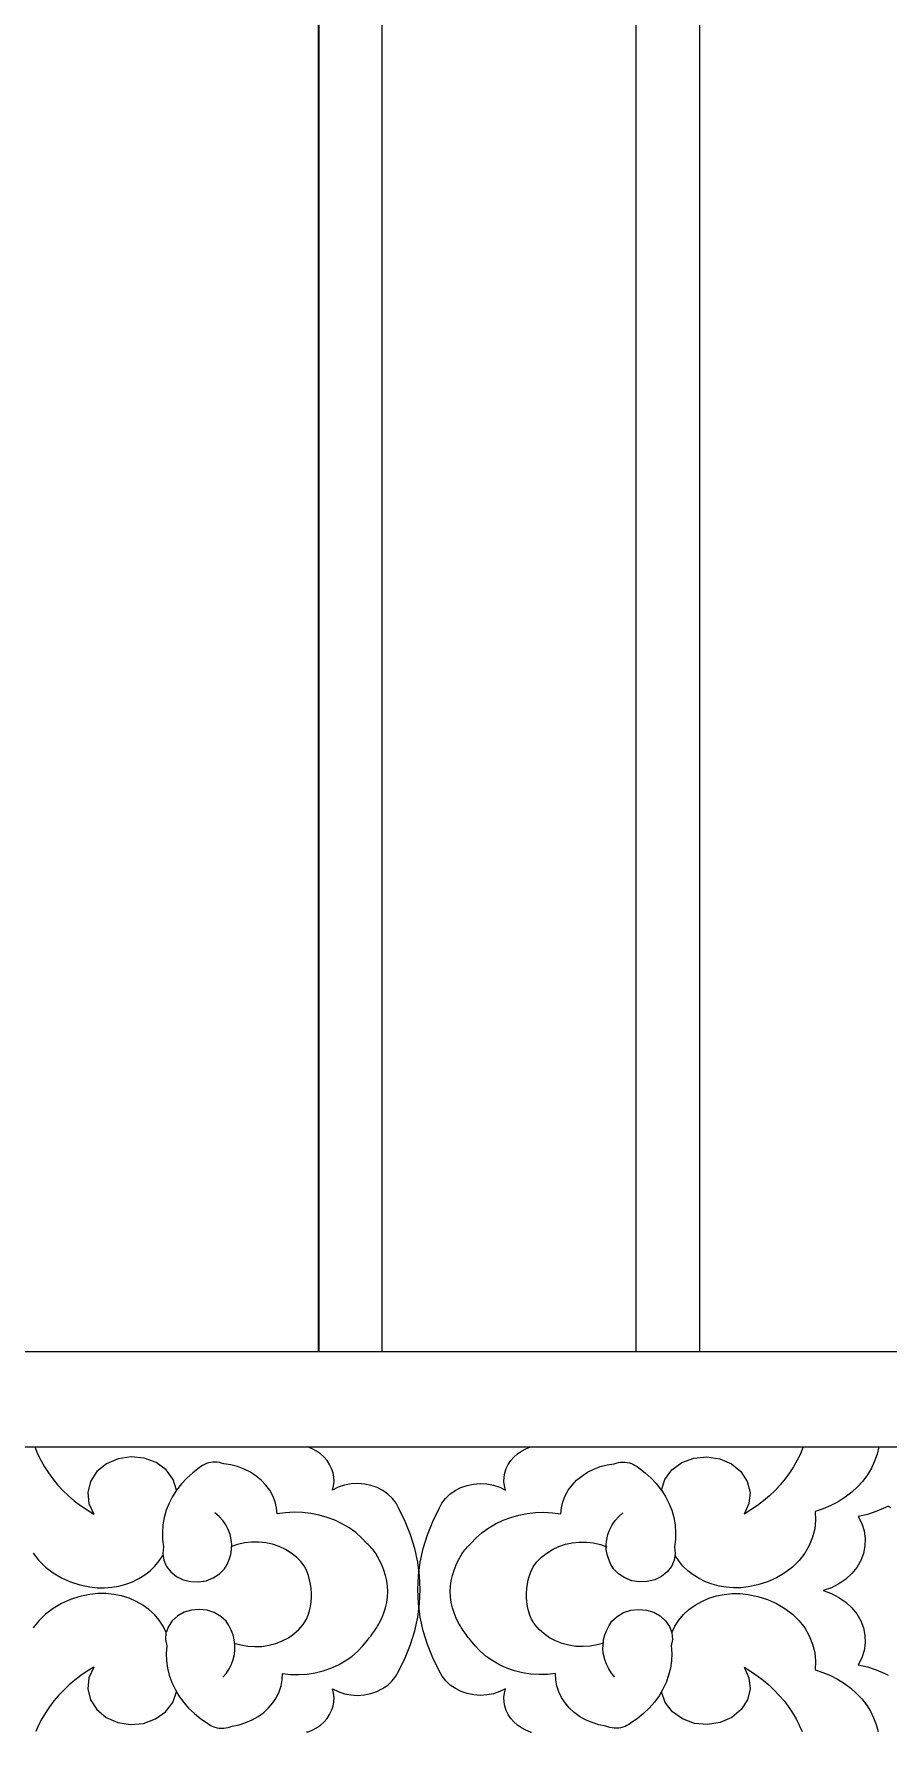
# Model space of a CAD drawing. Extents: x 1188826 to 1909461, y 608442 to 1651179.
# Drawn here: x 1665789 to 1666058, y 1032544 to 1033079 of the extents above; entities that cross this region are included whole.
import ezdxf

# ---------------------------------------------------------------- set-up
doc = ezdxf.new("R2010")
doc.units = 0
doc.header["$LTSCALE"] = 1000
doc.header["$MEASUREMENT"] = 0
doc.layers.add('窗', color=4, linetype='Continuous')
doc.layers.add('立面线', color=40, linetype='Continuous')

# ---------------------------------------------------------------- blocks, each defined once
blk = doc.blocks.new('EHYTERHT5EHTER')
at = {"layer": '窗', "ltscale": 3}
for points in [[(81459.2, -228180.6), (82394.47, -228180.6), (82394.47, -229130.6), (81459.2, -229130.6)], [(82514.47, -228180.6), (83449.73, -228180.6), (83449.73, -229130.6), (82514.47, -229130.6)]]:
    blk.add_lwpolyline(points, close=True, dxfattribs=at)

msp = doc.modelspace()

# ---------------------------------------------------------------- linework, layer by layer
at = {"layer": '立面线'}
for p, q in [((1665878.88, 1032663.42), (1665878.88, 1033613.42)), ((1665898.88, 1032663.42), (1665898.88, 1033613.42)), ((1665978.89, 1032663.42), (1665978.89, 1033613.42)), ((1665998.88, 1032663.42), (1665998.88, 1033613.42)), ((1669039.81, 1032663.42), (1660727.54, 1032663.42)), ((1660758.89, 1032633.42), (1669008.6, 1032633.42)), ((1665789.54, 1032633.42), (1665790.4, 1032631.3)), ((1665876.85, 1032632.83), (1665875.39, 1032633.42)), ((1665878.22, 1032632.09), (1665876.85, 1032632.83)), ((1665942.77, 1032632.09), (1665944.14, 1032632.83)), ((1665944.14, 1032632.83), (1665945.6, 1032633.42)), ((1666031.45, 1032633.42), (1666030.59, 1032631.3)), ((1666055.24, 1032633.42), (1666054.71, 1032631.14)), ((1665790.4, 1032631.3), (1665791.41, 1032629.23)), ((1665791.41, 1032629.23), (1665792.55, 1032627.2)), ((1665812.1, 1032628.12), (1665809.13, 1032625.67)), ((1665815.78, 1032629.73), (1665812.1, 1032628.12)), ((1665819.85, 1032630.35), (1665815.78, 1032629.73)), ((1665823.95, 1032629.93), (1665819.85, 1032630.35)), ((1665827.73, 1032628.5), (1665823.95, 1032629.93)), ((1665830.86, 1032626.19), (1665827.73, 1032628.5)), ((1665842.38, 1032627.62), (1665841.82, 1032627.26)), ((1665842.97, 1032627.93), (1665842.38, 1032627.62)), ((1665843.6, 1032628.19), (1665842.97, 1032627.93)), ((1665844.26, 1032628.39), (1665843.6, 1032628.19)), ((1665844.93, 1032628.54), (1665844.26, 1032628.39)), ((1665845.62, 1032628.62), (1665844.93, 1032628.54)), ((1665846.32, 1032628.64), (1665845.62, 1032628.62)), ((1665847.01, 1032628.61), (1665846.32, 1032628.64)), ((1665847.7, 1032628.51), (1665847.01, 1032628.61)), ((1665848.37, 1032628.36), (1665847.7, 1032628.51)), ((1665849.02, 1032628.14), (1665848.37, 1032628.36)), ((1665851.25, 1032627.79), (1665849.02, 1032628.14)), ((1665853.41, 1032627.22), (1665851.25, 1032627.79)), ((1665879.47, 1032631.22), (1665878.22, 1032632.09)), ((1665880.6, 1032630.22), (1665879.47, 1032631.22)), ((1665881.57, 1032629.11), (1665880.6, 1032630.22)), ((1665882.37, 1032627.91), (1665881.57, 1032629.11)), ((1665883, 1032626.63), (1665882.37, 1032627.91)), ((1665937.99, 1032626.63), (1665938.62, 1032627.91)), ((1665938.62, 1032627.91), (1665939.42, 1032629.11)), ((1665939.42, 1032629.11), (1665940.39, 1032630.22)), ((1665940.39, 1032630.22), (1665941.52, 1032631.22)), ((1665941.52, 1032631.22), (1665942.77, 1032632.09)), ((1665967.58, 1032627.22), (1665969.74, 1032627.79)), ((1665969.74, 1032627.79), (1665971.97, 1032628.14)), ((1665971.97, 1032628.14), (1665972.62, 1032628.36)), ((1665972.62, 1032628.36), (1665973.29, 1032628.51)), ((1665973.29, 1032628.51), (1665973.98, 1032628.61)), ((1665973.98, 1032628.61), (1665974.67, 1032628.64)), ((1665974.67, 1032628.64), (1665975.37, 1032628.62)), ((1665975.37, 1032628.62), (1665976.06, 1032628.54)), ((1665976.06, 1032628.54), (1665976.73, 1032628.39)), ((1665976.73, 1032628.39), (1665977.39, 1032628.19)), ((1665977.39, 1032628.19), (1665978.02, 1032627.93)), ((1665978.02, 1032627.93), (1665978.61, 1032627.62)), ((1665978.61, 1032627.62), (1665979.17, 1032627.26)), ((1665990.13, 1032626.19), (1665993.26, 1032628.5)), ((1665993.26, 1032628.5), (1665997.04, 1032629.93)), ((1665997.04, 1032629.93), (1666001.14, 1032630.35)), ((1666001.14, 1032630.35), (1666005.21, 1032629.73)), ((1666005.21, 1032629.73), (1666008.89, 1032628.12)), ((1666008.89, 1032628.12), (1666011.86, 1032625.67)), ((1666029.58, 1032629.23), (1666028.44, 1032627.2)), ((1666030.59, 1032631.3), (1666029.58, 1032629.23)), ((1666053.93, 1032628.9), (1666052.93, 1032626.74)), ((1666054.71, 1032631.14), (1666053.93, 1032628.9)), ((1665792.55, 1032627.2), (1665793.82, 1032625.24)), ((1665793.82, 1032625.24), (1665795.22, 1032623.34)), ((1665795.22, 1032623.34), (1665796.74, 1032621.51)), ((1665807.12, 1032622.57), (1665806.26, 1032619.11)), ((1665809.13, 1032625.67), (1665807.12, 1032622.57)), ((1665833.06, 1032623.19), (1665830.86, 1032626.19)), ((1665834.15, 1032619.78), (1665833.06, 1032623.19)), ((1665837.4, 1032623.62), (1665835.71, 1032621.8)), ((1665839.28, 1032625.31), (1665837.4, 1032623.62)), ((1665841.32, 1032626.86), (1665839.28, 1032625.31)), ((1665841.82, 1032627.26), (1665841.32, 1032626.86)), ((1665855.48, 1032626.44), (1665853.41, 1032627.22)), ((1665857.43, 1032625.45), (1665855.48, 1032626.44)), ((1665859.23, 1032624.27), (1665857.43, 1032625.45)), ((1665860.86, 1032622.92), (1665859.23, 1032624.27)), ((1665862.29, 1032621.41), (1665860.86, 1032622.92)), ((1665883.45, 1032625.3), (1665883, 1032626.63)), ((1665883.7, 1032623.93), (1665883.45, 1032625.3)), ((1665883.61, 1032621.16), (1665883.75, 1032622.54)), ((1665883.75, 1032622.54), (1665883.7, 1032623.93)), ((1665937.24, 1032622.54), (1665937.29, 1032623.93)), ((1665937.38, 1032621.16), (1665937.24, 1032622.54)), ((1665937.29, 1032623.93), (1665937.54, 1032625.3)), ((1665937.54, 1032625.3), (1665937.99, 1032626.63)), ((1665958.7, 1032621.41), (1665960.13, 1032622.92)), ((1665960.13, 1032622.92), (1665961.76, 1032624.27)), ((1665961.76, 1032624.27), (1665963.56, 1032625.45)), ((1665963.56, 1032625.45), (1665965.51, 1032626.44)), ((1665965.51, 1032626.44), (1665967.58, 1032627.22)), ((1665979.17, 1032627.26), (1665979.67, 1032626.86)), ((1665979.67, 1032626.86), (1665981.71, 1032625.31)), ((1665981.71, 1032625.31), (1665983.59, 1032623.62)), ((1665983.59, 1032623.62), (1665985.28, 1032621.8)), ((1665986.84, 1032619.78), (1665987.93, 1032623.19)), ((1665987.93, 1032623.19), (1665990.13, 1032626.19)), ((1666011.86, 1032625.67), (1666013.87, 1032622.57)), ((1666013.87, 1032622.57), (1666014.73, 1032619.11)), ((1666025.77, 1032623.34), (1666024.25, 1032621.51)), ((1666027.17, 1032625.24), (1666025.77, 1032623.34)), ((1666028.44, 1032627.2), (1666027.17, 1032625.24)), ((1666050.24, 1032622.69), (1666048.58, 1032620.85)), ((1666051.69, 1032624.66), (1666050.24, 1032622.69)), ((1666052.93, 1032626.74), (1666051.69, 1032624.66)), ((1665796.74, 1032621.51), (1665798.38, 1032619.75)), ((1665798.38, 1032619.75), (1665800.13, 1032618.08)), ((1665800.13, 1032618.08), (1665801.99, 1032616.49)), ((1665806.26, 1032619.11), (1665806.61, 1032615.59)), ((1665832.9, 1032617.82), (1665831.81, 1032615.68)), ((1665834.15, 1032619.78), (1665832.9, 1032617.82)), ((1665834.2, 1032619.86), (1665834.15, 1032619.78)), ((1665835.71, 1032621.8), (1665834.2, 1032619.86)), ((1665863.5, 1032619.77), (1665862.29, 1032621.41)), ((1665864.47, 1032618.02), (1665863.5, 1032619.77)), ((1665865.2, 1032616.18), (1665864.47, 1032618.02)), ((1665883.27, 1032619.8), (1665883.61, 1032621.16)), ((1665885.09, 1032620.71), (1665883.27, 1032619.8)), ((1665887.05, 1032621.36), (1665885.09, 1032620.71)), ((1665889.1, 1032621.76), (1665887.05, 1032621.36)), ((1665891.2, 1032621.88), (1665889.1, 1032621.76)), ((1665893.3, 1032621.73), (1665891.2, 1032621.88)), ((1665895.35, 1032621.32), (1665893.3, 1032621.73)), ((1665897.3, 1032620.64), (1665895.35, 1032621.32)), ((1665899.1, 1032619.72), (1665897.3, 1032620.64)), ((1665900.73, 1032618.58), (1665899.1, 1032619.72)), ((1665902.13, 1032617.23), (1665900.73, 1032618.58)), ((1665903.29, 1032615.73), (1665902.13, 1032617.23)), ((1665917.7, 1032615.73), (1665918.86, 1032617.23)), ((1665918.86, 1032617.23), (1665920.26, 1032618.58)), ((1665920.26, 1032618.58), (1665921.89, 1032619.72)), ((1665921.89, 1032619.72), (1665923.69, 1032620.64)), ((1665923.69, 1032620.64), (1665925.64, 1032621.32)), ((1665925.64, 1032621.32), (1665927.69, 1032621.73)), ((1665927.69, 1032621.73), (1665929.79, 1032621.88)), ((1665929.79, 1032621.88), (1665931.89, 1032621.76)), ((1665931.89, 1032621.76), (1665933.94, 1032621.36)), ((1665933.94, 1032621.36), (1665935.9, 1032620.71)), ((1665935.9, 1032620.71), (1665937.72, 1032619.8)), ((1665937.72, 1032619.8), (1665937.38, 1032621.16)), ((1665955.79, 1032616.18), (1665956.52, 1032618.02)), ((1665956.52, 1032618.02), (1665957.49, 1032619.77)), ((1665957.49, 1032619.77), (1665958.7, 1032621.41)), ((1665985.28, 1032621.8), (1665986.79, 1032619.86)), ((1665986.79, 1032619.86), (1665986.84, 1032619.78)), ((1665986.84, 1032619.78), (1665988.09, 1032617.82)), ((1665988.09, 1032617.82), (1665989.18, 1032615.68)), ((1666014.73, 1032619.11), (1666014.38, 1032615.59)), ((1666020.86, 1032618.08), (1666019, 1032616.49)), ((1666022.61, 1032619.75), (1666020.86, 1032618.08)), ((1666024.25, 1032621.51), (1666022.61, 1032619.75)), ((1666044.7, 1032617.58), (1666042.52, 1032616.19)), ((1666046.73, 1032619.14), (1666044.7, 1032617.58)), ((1666048.58, 1032620.85), (1666046.73, 1032619.14)), ((1665801.99, 1032616.49), (1665803.95, 1032615)), ((1665803.95, 1032615), (1665806, 1032613.6)), ((1665806, 1032613.6), (1665808.15, 1032612.3)), ((1665806.61, 1032615.59), (1665808.15, 1032612.3)), ((1665830.94, 1032613.47), (1665830.3, 1032611.21)), ((1665831.81, 1032615.68), (1665830.94, 1032613.47)), ((1665847.57, 1032611.56), (1665846.27, 1032612.72)), ((1665848.71, 1032610.28), (1665847.57, 1032611.56)), ((1665865.67, 1032614.28), (1665865.2, 1032616.18)), ((1665865.87, 1032612.35), (1665865.67, 1032614.28)), ((1665868.5, 1032612.7), (1665865.87, 1032612.35)), ((1665871.16, 1032612.84), (1665868.5, 1032612.7)), ((1665873.82, 1032612.76), (1665871.16, 1032612.84)), ((1665876.46, 1032612.47), (1665873.82, 1032612.76)), ((1665879.06, 1032611.96), (1665876.46, 1032612.47)), ((1665881.59, 1032611.25), (1665879.06, 1032611.96)), ((1665904.16, 1032614.09), (1665903.29, 1032615.73)), ((1665906.17, 1032609.95), (1665904.12, 1032614.09)), ((1665914.82, 1032609.95), (1665916.87, 1032614.09)), ((1665916.83, 1032614.09), (1665917.7, 1032615.73)), ((1665939.4, 1032611.25), (1665941.93, 1032611.96)), ((1665941.93, 1032611.96), (1665944.53, 1032612.47)), ((1665944.53, 1032612.47), (1665947.17, 1032612.76)), ((1665947.17, 1032612.76), (1665949.83, 1032612.84)), ((1665949.83, 1032612.84), (1665952.49, 1032612.7)), ((1665952.49, 1032612.7), (1665955.12, 1032612.35)), ((1665955.12, 1032612.35), (1665955.32, 1032614.28)), ((1665955.32, 1032614.28), (1665955.79, 1032616.18)), ((1665972.28, 1032610.28), (1665973.42, 1032611.56)), ((1665973.42, 1032611.56), (1665974.72, 1032612.72)), ((1665989.18, 1032615.68), (1665990.05, 1032613.47)), ((1665990.05, 1032613.47), (1665990.69, 1032611.21)), ((1666014.38, 1032615.59), (1666012.84, 1032612.3)), ((1666014.99, 1032613.6), (1666012.84, 1032612.3)), ((1666017.04, 1032615), (1666014.99, 1032613.6)), ((1666019, 1032616.49), (1666017.04, 1032615)), ((1666037.76, 1032613.94), (1666035.22, 1032613.11)), ((1666035.22, 1032613.11), (1666035.35, 1032610.38)), ((1666040.2, 1032614.97), (1666037.76, 1032613.94)), ((1666042.52, 1032616.19), (1666040.2, 1032614.97)), ((1666051.74, 1032612.19), (1666048.76, 1032611.49)), ((1666048.76, 1032611.49), (1666049.89, 1032609.31)), ((1666054.61, 1032613.15), (1666051.74, 1032612.19)), ((1666057.36, 1032614.35), (1666054.61, 1032613.15)), ((1666058.16, 1032614.79), (1666057.36, 1032614.35)), ((1666058.16, 1032614.79), (1666058.97, 1032614.35)), ((1665829.89, 1032608.91), (1665829.72, 1032606.58)), ((1665829.72, 1032606.58), (1665829.78, 1032604.25)), ((1665830.3, 1032611.21), (1665829.89, 1032608.91)), ((1665849.68, 1032608.9), (1665848.71, 1032610.28)), ((1665850.45, 1032607.43), (1665849.68, 1032608.9)), ((1665851.03, 1032605.9), (1665850.45, 1032607.43)), ((1665884.02, 1032610.33), (1665881.59, 1032611.25)), ((1665886.35, 1032609.22), (1665884.02, 1032610.33)), ((1665888.54, 1032607.92), (1665886.35, 1032609.22)), ((1665890.58, 1032606.46), (1665888.54, 1032607.92)), ((1665892.44, 1032604.83), (1665890.58, 1032606.46)), ((1665907.85, 1032605.75), (1665906.17, 1032609.95)), ((1665913.14, 1032605.75), (1665914.82, 1032609.95)), ((1665928.55, 1032604.83), (1665930.41, 1032606.46)), ((1665930.41, 1032606.46), (1665932.45, 1032607.92)), ((1665932.45, 1032607.92), (1665934.64, 1032609.22)), ((1665934.64, 1032609.22), (1665936.97, 1032610.33)), ((1665936.97, 1032610.33), (1665939.4, 1032611.25)), ((1665969.96, 1032605.9), (1665970.54, 1032607.43)), ((1665970.54, 1032607.43), (1665971.31, 1032608.9)), ((1665971.31, 1032608.9), (1665972.28, 1032610.28)), ((1665990.69, 1032611.21), (1665991.1, 1032608.91)), ((1665991.1, 1032608.91), (1665991.27, 1032606.58)), ((1665991.27, 1032606.58), (1665991.21, 1032604.25)), ((1666035.09, 1032607.64), (1666034.42, 1032604.96)), ((1666035.35, 1032610.38), (1666035.09, 1032607.64)), ((1666049.89, 1032609.31), (1666050.63, 1032607.01)), ((1666050.63, 1032607.01), (1666050.97, 1032604.64)), ((1665829.78, 1032604.25), (1665830.07, 1032601.94)), ((1665830.07, 1032601.94), (1665829.81, 1032599.85)), ((1665851.4, 1032604.32), (1665851.03, 1032605.9)), ((1665851.25, 1032599.51), (1665851.51, 1032601.11)), ((1665853.38, 1032602.72), (1665851.3, 1032602.01)), ((1665851.56, 1032602.72), (1665851.4, 1032604.32)), ((1665851.51, 1032601.11), (1665851.56, 1032602.72)), ((1665855.55, 1032603.21), (1665853.38, 1032602.72)), ((1665857.77, 1032603.46), (1665855.55, 1032603.21)), ((1665860.01, 1032603.46), (1665857.77, 1032603.46)), ((1665862.24, 1032603.23), (1665860.01, 1032603.46)), ((1665864.42, 1032602.76), (1665862.24, 1032603.23)), ((1665866.5, 1032602.06), (1665864.42, 1032602.76)), ((1665868.47, 1032601.14), (1665866.5, 1032602.06)), ((1665870.29, 1032600.02), (1665868.47, 1032601.14)), ((1665894.12, 1032603.06), (1665892.44, 1032604.83)), ((1665894.53, 1032602.68), (1665894.12, 1032603.06)), ((1665894.93, 1032602.28), (1665894.53, 1032602.68)), ((1665895.31, 1032601.88), (1665894.93, 1032602.28)), ((1665895.68, 1032601.46), (1665895.31, 1032601.88)), ((1665896.03, 1032601.04), (1665895.68, 1032601.46)), ((1665896.37, 1032600.6), (1665896.03, 1032601.04)), ((1665896.68, 1032600.16), (1665896.37, 1032600.6)), ((1665909.17, 1032601.48), (1665907.85, 1032605.75)), ((1665910.12, 1032597.17), (1665909.17, 1032601.48)), ((1665910.87, 1032597.17), (1665911.82, 1032601.48)), ((1665911.82, 1032601.48), (1665913.14, 1032605.75)), ((1665924.31, 1032600.16), (1665924.62, 1032600.6)), ((1665924.62, 1032600.6), (1665924.96, 1032601.04)), ((1665924.96, 1032601.04), (1665925.31, 1032601.46)), ((1665925.31, 1032601.46), (1665925.68, 1032601.88)), ((1665925.68, 1032601.88), (1665926.06, 1032602.28)), ((1665926.06, 1032602.28), (1665926.46, 1032602.68)), ((1665926.46, 1032602.68), (1665926.87, 1032603.06)), ((1665926.87, 1032603.06), (1665928.55, 1032604.83)), ((1665950.7, 1032600.02), (1665952.52, 1032601.14)), ((1665952.52, 1032601.14), (1665954.49, 1032602.06)), ((1665954.49, 1032602.06), (1665956.58, 1032602.76)), ((1665956.58, 1032602.76), (1665958.75, 1032603.23)), ((1665958.75, 1032603.23), (1665960.98, 1032603.46)), ((1665960.98, 1032603.46), (1665963.22, 1032603.46)), ((1665963.22, 1032603.46), (1665965.44, 1032603.21)), ((1665965.44, 1032603.21), (1665967.61, 1032602.72)), ((1665967.61, 1032602.72), (1665969.69, 1032602.01)), ((1665969.43, 1032602.72), (1665969.59, 1032604.32)), ((1665969.48, 1032601.11), (1665969.43, 1032602.72)), ((1665969.74, 1032599.51), (1665969.48, 1032601.11)), ((1665969.59, 1032604.32), (1665969.96, 1032605.9)), ((1665991.21, 1032604.25), (1665990.92, 1032601.94)), ((1665990.92, 1032601.94), (1665991.18, 1032599.85)), ((1666033.37, 1032602.37), (1666031.95, 1032599.92)), ((1666034.42, 1032604.96), (1666033.37, 1032602.37)), ((1666050.91, 1032602.25), (1666050.45, 1032599.9)), ((1666050.97, 1032604.64), (1666050.91, 1032602.25)), ((1665789.04, 1032599.92), (1665790.82, 1032597.64)), ((1665790.82, 1032597.64), (1665792.91, 1032595.57)), ((1665792.91, 1032595.57), (1665795.29, 1032593.74)), ((1665825.86, 1032594.44), (1665827.38, 1032595.91)), ((1665827.38, 1032595.91), (1665828.72, 1032597.51)), ((1665828.72, 1032597.51), (1665829.84, 1032599.22)), ((1665829.81, 1032599.85), (1665830.12, 1032597.77)), ((1665830.12, 1032597.77), (1665830.98, 1032595.81)), ((1665830.98, 1032595.81), (1665832.34, 1032594.07)), ((1665849.22, 1032595.03), (1665850.09, 1032596.45)), ((1665850.09, 1032596.45), (1665850.77, 1032597.96)), ((1665850.77, 1032597.96), (1665851.25, 1032599.51)), ((1665871.94, 1032598.72), (1665870.29, 1032600.02)), ((1665873.37, 1032597.24), (1665871.94, 1032598.72)), ((1665874.59, 1032595.63), (1665873.37, 1032597.24)), ((1665875.18, 1032594.31), (1665874.59, 1032595.63)), ((1665896.98, 1032599.71), (1665896.68, 1032600.16)), ((1665897.26, 1032599.25), (1665896.98, 1032599.71)), ((1665897.53, 1032598.78), (1665897.26, 1032599.25)), ((1665897.77, 1032598.3), (1665897.53, 1032598.78)), ((1665898, 1032597.82), (1665897.77, 1032598.3)), ((1665898.8, 1032596.25), (1665898, 1032597.82)), ((1665899.46, 1032594.63), (1665898.8, 1032596.25)), ((1665910.68, 1032592.83), (1665910.12, 1032597.17)), ((1665910.31, 1032592.83), (1665910.87, 1032597.17)), ((1665921.53, 1032594.63), (1665922.19, 1032596.25)), ((1665922.19, 1032596.25), (1665922.99, 1032597.82)), ((1665922.99, 1032597.82), (1665923.22, 1032598.3)), ((1665923.22, 1032598.3), (1665923.46, 1032598.78)), ((1665923.46, 1032598.78), (1665923.73, 1032599.25)), ((1665923.73, 1032599.25), (1665924.01, 1032599.71)), ((1665924.01, 1032599.71), (1665924.31, 1032600.16)), ((1665945.81, 1032594.31), (1665946.4, 1032595.63)), ((1665946.4, 1032595.63), (1665947.62, 1032597.24)), ((1665947.62, 1032597.24), (1665949.05, 1032598.72)), ((1665949.05, 1032598.72), (1665950.7, 1032600.02)), ((1665970.22, 1032597.96), (1665969.74, 1032599.51)), ((1665970.9, 1032596.45), (1665970.22, 1032597.96)), ((1665971.77, 1032595.03), (1665970.9, 1032596.45)), ((1665990.01, 1032595.81), (1665988.65, 1032594.07)), ((1665990.87, 1032597.77), (1665990.01, 1032595.81)), ((1665991.18, 1032599.85), (1665990.87, 1032597.77)), ((1665992.27, 1032597.51), (1665991.15, 1032599.22)), ((1665993.61, 1032595.91), (1665992.27, 1032597.51)), ((1665995.13, 1032594.44), (1665993.61, 1032595.91)), ((1666028.08, 1032595.57), (1666025.7, 1032593.74)), ((1666030.17, 1032597.64), (1666028.08, 1032595.57)), ((1666031.95, 1032599.92), (1666030.17, 1032597.64)), ((1666048.36, 1032595.49), (1666046.79, 1032593.52)), ((1666049.6, 1032597.63), (1666048.36, 1032595.49)), ((1666050.45, 1032599.9), (1666049.6, 1032597.63)), ((1665795.29, 1032593.74), (1665797.92, 1032592.18)), ((1665797.92, 1032592.18), (1665800.76, 1032590.91)), ((1665800.76, 1032590.91), (1665803.77, 1032589.96)), ((1665803.77, 1032589.96), (1665806.89, 1032589.35)), ((1665816, 1032589.61), (1665818.19, 1032590.2)), ((1665818.19, 1032590.2), (1665820.3, 1032590.99)), ((1665820.3, 1032590.99), (1665822.29, 1032591.97)), ((1665822.29, 1032591.97), (1665824.15, 1032593.12)), ((1665824.15, 1032593.12), (1665825.86, 1032594.44)), ((1665832.34, 1032594.07), (1665834.14, 1032592.64)), ((1665834.14, 1032592.64), (1665836.27, 1032591.61)), ((1665836.27, 1032591.61), (1665838.62, 1032591.02)), ((1665838.62, 1032591.02), (1665841.06, 1032590.92)), ((1665841.06, 1032590.92), (1665843.47, 1032591.3)), ((1665843.47, 1032591.3), (1665845.71, 1032592.15)), ((1665845.71, 1032592.15), (1665847.66, 1032593.41)), ((1665847.66, 1032593.41), (1665849.22, 1032595.03)), ((1665875.67, 1032592.97), (1665875.18, 1032594.31)), ((1665876.07, 1032591.61), (1665875.67, 1032592.97)), ((1665876.36, 1032590.22), (1665876.07, 1032591.61)), ((1665876.56, 1032588.83), (1665876.36, 1032590.22)), ((1665899.98, 1032592.98), (1665899.46, 1032594.63)), ((1665900.35, 1032591.3), (1665899.98, 1032592.98)), ((1665900.58, 1032589.6), (1665900.35, 1032591.3)), ((1665910.12, 1032588.48), (1665910.31, 1032592.83)), ((1665910.87, 1032588.48), (1665910.68, 1032592.83)), ((1665920.41, 1032589.6), (1665920.64, 1032591.3)), ((1665920.64, 1032591.3), (1665921.01, 1032592.98)), ((1665921.01, 1032592.98), (1665921.53, 1032594.63)), ((1665944.43, 1032588.83), (1665944.63, 1032590.22)), ((1665944.63, 1032590.22), (1665944.92, 1032591.61)), ((1665944.92, 1032591.61), (1665945.32, 1032592.97)), ((1665945.32, 1032592.97), (1665945.81, 1032594.31)), ((1665973.33, 1032593.41), (1665971.77, 1032595.03)), ((1665975.28, 1032592.15), (1665973.33, 1032593.41)), ((1665977.52, 1032591.3), (1665975.28, 1032592.15)), ((1665979.93, 1032590.92), (1665977.52, 1032591.3)), ((1665982.37, 1032591.02), (1665979.93, 1032590.92)), ((1665984.72, 1032591.61), (1665982.37, 1032591.02)), ((1665986.85, 1032592.64), (1665984.72, 1032591.61)), ((1665988.65, 1032594.07), (1665986.85, 1032592.64)), ((1665996.84, 1032593.12), (1665995.13, 1032594.44)), ((1665998.7, 1032591.97), (1665996.84, 1032593.12)), ((1666000.69, 1032590.99), (1665998.7, 1032591.97)), ((1666002.8, 1032590.2), (1666000.69, 1032590.99)), ((1666004.99, 1032589.61), (1666002.8, 1032590.2)), ((1666017.22, 1032589.96), (1666014.1, 1032589.35)), ((1666020.23, 1032590.91), (1666017.22, 1032589.96)), ((1666023.07, 1032592.18), (1666020.23, 1032590.91)), ((1666025.7, 1032593.74), (1666023.07, 1032592.18)), ((1666042.72, 1032590.27), (1666040.32, 1032589.06)), ((1666044.89, 1032591.77), (1666042.72, 1032590.27)), ((1666046.79, 1032593.52), (1666044.89, 1032591.77)), ((1665800.76, 1032585.4), (1665797.92, 1032584.14)), ((1665803.77, 1032586.35), (1665800.76, 1032585.4)), ((1665806.89, 1032586.97), (1665803.77, 1032586.35)), ((1665806.89, 1032589.35), (1665809.16, 1032589.1)), ((1665809.39, 1032587.23), (1665806.89, 1032586.97)), ((1665809.16, 1032589.1), (1665811.46, 1032589.06)), ((1665811.91, 1032587.24), (1665809.39, 1032587.23)), ((1665811.46, 1032589.06), (1665813.75, 1032589.23)), ((1665814.41, 1032587), (1665811.91, 1032587.24)), ((1665813.75, 1032589.23), (1665816, 1032589.61)), ((1665816.86, 1032586.5), (1665814.41, 1032587)), ((1665819.23, 1032585.76), (1665816.86, 1032586.5)), ((1665821.47, 1032584.78), (1665819.23, 1032585.76)), ((1665823.57, 1032583.58), (1665821.47, 1032584.78)), ((1665876.34, 1032583.22), (1665876.54, 1032584.61)), ((1665876.54, 1032584.61), (1665876.65, 1032586.02)), ((1665876.66, 1032587.42), (1665876.56, 1032588.83)), ((1665876.65, 1032586.02), (1665876.66, 1032587.42)), ((1665900.35, 1032584.48), (1665900.58, 1032586.18)), ((1665900.65, 1032587.89), (1665900.58, 1032589.6)), ((1665900.58, 1032586.18), (1665900.65, 1032587.89)), ((1665910.31, 1032584.12), (1665910.12, 1032588.48)), ((1665910.68, 1032584.12), (1665910.87, 1032588.48)), ((1665920.34, 1032587.89), (1665920.41, 1032589.6)), ((1665920.41, 1032586.18), (1665920.34, 1032587.89)), ((1665920.64, 1032584.48), (1665920.41, 1032586.18)), ((1665944.33, 1032587.42), (1665944.43, 1032588.83)), ((1665944.34, 1032586.02), (1665944.33, 1032587.42)), ((1665944.45, 1032584.61), (1665944.34, 1032586.02)), ((1665944.65, 1032583.22), (1665944.45, 1032584.61)), ((1665997.42, 1032583.58), (1665999.52, 1032584.78)), ((1665999.52, 1032584.78), (1666001.76, 1032585.76)), ((1666001.76, 1032585.76), (1666004.13, 1032586.5)), ((1666004.13, 1032586.5), (1666006.58, 1032587)), ((1666007.24, 1032589.23), (1666004.99, 1032589.61)), ((1666006.58, 1032587), (1666009.08, 1032587.24)), ((1666009.53, 1032589.06), (1666007.24, 1032589.23)), ((1666009.08, 1032587.24), (1666011.6, 1032587.23)), ((1666011.83, 1032589.1), (1666009.53, 1032589.06)), ((1666011.6, 1032587.23), (1666014.1, 1032586.97)), ((1666014.1, 1032589.35), (1666011.83, 1032589.1)), ((1666014.1, 1032586.97), (1666017.22, 1032586.35)), ((1666017.22, 1032586.35), (1666020.23, 1032585.4)), ((1666020.23, 1032585.4), (1666023.07, 1032584.14)), ((1666040.32, 1032589.06), (1666037.74, 1032588.16)), ((1666037.74, 1032588.16), (1666040.32, 1032587.26)), ((1666040.32, 1032587.26), (1666042.72, 1032586.04)), ((1666042.72, 1032586.04), (1666044.89, 1032584.55)), ((1666044.89, 1032584.55), (1666046.79, 1032582.8)), ((1665792.91, 1032580.75), (1665790.82, 1032578.68)), ((1665795.29, 1032582.58), (1665792.91, 1032580.75)), ((1665797.92, 1032584.14), (1665795.29, 1032582.58)), ((1665825.49, 1032582.18), (1665823.57, 1032583.58)), ((1665827.2, 1032580.6), (1665825.49, 1032582.18)), ((1665828.68, 1032578.86), (1665827.2, 1032580.6)), ((1665834.54, 1032580.21), (1665832.83, 1032578.7)), ((1665836.6, 1032581.34), (1665834.54, 1032580.21)), ((1665838.91, 1032582.03), (1665836.6, 1032581.34)), ((1665841.34, 1032582.25), (1665838.91, 1032582.03)), ((1665843.77, 1032581.98), (1665841.34, 1032582.25)), ((1665846.06, 1032581.25), (1665843.77, 1032581.98)), ((1665848.09, 1032580.07), (1665846.06, 1032581.25)), ((1665849.75, 1032578.53), (1665848.09, 1032580.07)), ((1665875.12, 1032579.13), (1665875.62, 1032580.47)), ((1665875.62, 1032580.47), (1665876.03, 1032581.83)), ((1665876.03, 1032581.83), (1665876.34, 1032583.22)), ((1665898, 1032577.96), (1665898.8, 1032579.53)), ((1665898.8, 1032579.53), (1665899.46, 1032581.14)), ((1665899.46, 1032581.14), (1665899.98, 1032582.8)), ((1665899.98, 1032582.8), (1665900.35, 1032584.48)), ((1665909.17, 1032575.48), (1665910.12, 1032579.78)), ((1665910.12, 1032579.78), (1665910.68, 1032584.12)), ((1665910.87, 1032579.78), (1665910.31, 1032584.12)), ((1665911.82, 1032575.48), (1665910.87, 1032579.78)), ((1665921.01, 1032582.8), (1665920.64, 1032584.48)), ((1665921.53, 1032581.14), (1665921.01, 1032582.8)), ((1665922.19, 1032579.53), (1665921.53, 1032581.14)), ((1665922.99, 1032577.96), (1665922.19, 1032579.53)), ((1665944.96, 1032581.83), (1665944.65, 1032583.22)), ((1665945.37, 1032580.47), (1665944.96, 1032581.83)), ((1665945.87, 1032579.13), (1665945.37, 1032580.47)), ((1665971.24, 1032578.53), (1665972.9, 1032580.07)), ((1665972.9, 1032580.07), (1665974.93, 1032581.25)), ((1665974.93, 1032581.25), (1665977.22, 1032581.98)), ((1665977.22, 1032581.98), (1665979.65, 1032582.25)), ((1665979.65, 1032582.25), (1665982.08, 1032582.03)), ((1665982.08, 1032582.03), (1665984.39, 1032581.34)), ((1665984.39, 1032581.34), (1665986.45, 1032580.21)), ((1665986.45, 1032580.21), (1665988.16, 1032578.7)), ((1665992.31, 1032578.86), (1665993.79, 1032580.6)), ((1665993.79, 1032580.6), (1665995.5, 1032582.18)), ((1665995.5, 1032582.18), (1665997.42, 1032583.58)), ((1666023.07, 1032584.14), (1666025.7, 1032582.58)), ((1666025.7, 1032582.58), (1666028.08, 1032580.75)), ((1666028.08, 1032580.75), (1666030.17, 1032578.68)), ((1666046.79, 1032582.8), (1666048.36, 1032580.83)), ((1666048.36, 1032580.83), (1666049.6, 1032578.69)), ((1665790.82, 1032578.68), (1665789.04, 1032576.4)), ((1665829.91, 1032576.97), (1665828.68, 1032578.86)), ((1665830.87, 1032574.98), (1665829.91, 1032576.97)), ((1665830.85, 1032574.89), (1665830.68, 1032572.8)), ((1665830.87, 1032574.98), (1665830.85, 1032574.89)), ((1665831.59, 1032576.89), (1665830.87, 1032574.98)), ((1665832.83, 1032578.7), (1665831.59, 1032576.89)), ((1665850.66, 1032577.17), (1665849.75, 1032578.53)), ((1665851.4, 1032575.74), (1665850.66, 1032577.17)), ((1665851.97, 1032574.25), (1665851.4, 1032575.74)), ((1665852.35, 1032572.72), (1665851.97, 1032574.25)), ((1665869.37, 1032573.33), (1665871.11, 1032574.54)), ((1665871.11, 1032574.54), (1665872.67, 1032575.92)), ((1665872.67, 1032575.92), (1665874.01, 1032577.46)), ((1665874.01, 1032577.46), (1665875.12, 1032579.13)), ((1665894.97, 1032573.44), (1665895.31, 1032573.87)), ((1665895.31, 1032573.87), (1665895.64, 1032574.31)), ((1665895.64, 1032574.31), (1665895.97, 1032574.75)), ((1665895.97, 1032574.75), (1665896.29, 1032575.2)), ((1665896.29, 1032575.2), (1665896.59, 1032575.65)), ((1665896.59, 1032575.65), (1665896.89, 1032576.1)), ((1665896.89, 1032576.1), (1665897.18, 1032576.56)), ((1665897.18, 1032576.56), (1665897.46, 1032577.02)), ((1665897.46, 1032577.02), (1665897.74, 1032577.49)), ((1665897.74, 1032577.49), (1665898, 1032577.96)), ((1665907.85, 1032571.21), (1665909.17, 1032575.48)), ((1665913.14, 1032571.21), (1665911.82, 1032575.48)), ((1665923.25, 1032577.49), (1665922.99, 1032577.96)), ((1665923.53, 1032577.02), (1665923.25, 1032577.49)), ((1665923.81, 1032576.56), (1665923.53, 1032577.02)), ((1665924.1, 1032576.1), (1665923.81, 1032576.56)), ((1665924.4, 1032575.65), (1665924.1, 1032576.1)), ((1665924.7, 1032575.2), (1665924.4, 1032575.65)), ((1665925.02, 1032574.75), (1665924.7, 1032575.2)), ((1665925.35, 1032574.31), (1665925.02, 1032574.75)), ((1665925.68, 1032573.87), (1665925.35, 1032574.31)), ((1665926.02, 1032573.44), (1665925.68, 1032573.87)), ((1665946.98, 1032577.46), (1665945.87, 1032579.13)), ((1665948.32, 1032575.92), (1665946.98, 1032577.46)), ((1665949.88, 1032574.54), (1665948.32, 1032575.92)), ((1665951.62, 1032573.33), (1665949.88, 1032574.54)), ((1665968.64, 1032572.72), (1665969.02, 1032574.25)), ((1665969.02, 1032574.25), (1665969.59, 1032575.74)), ((1665969.59, 1032575.74), (1665970.33, 1032577.17)), ((1665970.33, 1032577.17), (1665971.24, 1032578.53)), ((1665988.16, 1032578.7), (1665989.4, 1032576.89)), ((1665989.4, 1032576.89), (1665990.12, 1032574.98)), ((1665990.12, 1032574.98), (1665991.08, 1032576.97)), ((1665990.12, 1032574.98), (1665990.14, 1032574.89)), ((1665990.14, 1032574.89), (1665990.31, 1032572.8)), ((1665991.08, 1032576.97), (1665992.31, 1032578.86)), ((1666030.17, 1032578.68), (1666031.95, 1032576.4)), ((1666031.95, 1032576.4), (1666033.37, 1032573.94)), ((1666033.37, 1032573.94), (1666034.42, 1032571.35)), ((1666049.6, 1032578.69), (1666050.45, 1032576.42)), ((1666050.45, 1032576.42), (1666050.91, 1032574.06)), ((1666050.91, 1032574.06), (1666050.97, 1032571.68)), ((1665830.68, 1032572.8), (1665831.08, 1032570.73)), ((1665831.08, 1032570.73), (1665830.93, 1032568.41)), ((1665852.27, 1032571.66), (1665854.4, 1032571.05)), ((1665852.55, 1032571.16), (1665852.35, 1032572.72)), ((1665852.38, 1032568.04), (1665852.56, 1032569.6)), ((1665852.56, 1032569.6), (1665852.55, 1032571.16)), ((1665854.4, 1032571.05), (1665856.6, 1032570.67)), ((1665856.6, 1032570.67), (1665858.83, 1032570.52)), ((1665858.83, 1032570.52), (1665861.07, 1032570.62)), ((1665861.07, 1032570.62), (1665863.28, 1032570.96)), ((1665863.28, 1032570.96), (1665865.42, 1032571.53)), ((1665865.42, 1032571.53), (1665867.46, 1032572.33)), ((1665867.46, 1032572.33), (1665869.37, 1032573.33)), ((1665889.31, 1032567.42), (1665891.16, 1032569)), ((1665891.16, 1032569), (1665892.81, 1032570.73)), ((1665892.81, 1032570.73), (1665894.26, 1032572.59)), ((1665894.26, 1032572.59), (1665894.62, 1032573.01)), ((1665894.62, 1032573.01), (1665894.97, 1032573.44)), ((1665906.17, 1032567), (1665907.85, 1032571.21)), ((1665914.82, 1032567), (1665913.14, 1032571.21)), ((1665926.37, 1032573.01), (1665926.02, 1032573.44)), ((1665926.73, 1032572.59), (1665926.37, 1032573.01)), ((1665928.18, 1032570.73), (1665926.73, 1032572.59)), ((1665929.83, 1032569), (1665928.18, 1032570.73)), ((1665931.68, 1032567.42), (1665929.83, 1032569)), ((1665953.53, 1032572.33), (1665951.62, 1032573.33)), ((1665955.57, 1032571.53), (1665953.53, 1032572.33)), ((1665957.71, 1032570.96), (1665955.57, 1032571.53)), ((1665959.92, 1032570.62), (1665957.71, 1032570.96)), ((1665962.16, 1032570.52), (1665959.92, 1032570.62)), ((1665964.39, 1032570.67), (1665962.16, 1032570.52)), ((1665966.59, 1032571.05), (1665964.39, 1032570.67)), ((1665968.72, 1032571.66), (1665966.59, 1032571.05)), ((1665968.43, 1032569.6), (1665968.44, 1032571.16)), ((1665968.61, 1032568.04), (1665968.43, 1032569.6)), ((1665968.44, 1032571.16), (1665968.64, 1032572.72)), ((1665990.31, 1032572.8), (1665989.91, 1032570.73)), ((1665989.91, 1032570.73), (1665990.06, 1032568.41)), ((1666034.42, 1032571.35), (1666035.09, 1032568.67)), ((1666035.09, 1032568.67), (1666035.35, 1032565.94)), ((1666050.63, 1032569.31), (1666049.89, 1032567.01)), ((1666050.97, 1032571.68), (1666050.63, 1032569.31)), ((1665808.15, 1032564.01), (1665806.07, 1032562.76)), ((1665808.15, 1032564.01), (1665806.61, 1032560.75)), ((1665830.93, 1032568.41), (1665831.02, 1032566.08)), ((1665831.02, 1032566.08), (1665831.34, 1032563.77)), ((1665831.34, 1032563.77), (1665831.9, 1032561.49)), ((1665849.85, 1032562.2), (1665850.74, 1032563.57)), ((1665850.74, 1032563.57), (1665851.47, 1032565.01)), ((1665851.47, 1032565.01), (1665852.01, 1032566.5)), ((1665852.01, 1032566.5), (1665852.38, 1032568.04)), ((1665880.37, 1032562.91), (1665882.79, 1032563.75)), ((1665882.79, 1032563.75), (1665885.11, 1032564.78)), ((1665885.11, 1032564.78), (1665887.28, 1032566.01)), ((1665887.28, 1032566.01), (1665889.31, 1032567.42)), ((1665904.12, 1032562.87), (1665906.17, 1032567)), ((1665916.87, 1032562.87), (1665914.82, 1032567)), ((1665933.71, 1032566.01), (1665931.68, 1032567.42)), ((1665935.88, 1032564.78), (1665933.71, 1032566.01)), ((1665938.2, 1032563.75), (1665935.88, 1032564.78)), ((1665940.62, 1032562.91), (1665938.2, 1032563.75)), ((1665968.98, 1032566.5), (1665968.61, 1032568.04)), ((1665969.52, 1032565.01), (1665968.98, 1032566.5)), ((1665970.25, 1032563.57), (1665969.52, 1032565.01)), ((1665971.14, 1032562.2), (1665970.25, 1032563.57)), ((1665989.65, 1032563.77), (1665989.09, 1032561.49)), ((1665989.97, 1032566.08), (1665989.65, 1032563.77)), ((1665990.06, 1032568.41), (1665989.97, 1032566.08)), ((1666012.84, 1032564.01), (1666014.38, 1032560.75)), ((1666012.84, 1032564.01), (1666014.92, 1032562.76)), ((1666035.35, 1032565.94), (1666035.22, 1032563.2)), ((1666035.22, 1032563.2), (1666037.68, 1032562.4)), ((1666049.89, 1032567.01), (1666048.76, 1032564.82)), ((1666048.76, 1032564.82), (1666051.66, 1032564.15)), ((1666051.66, 1032564.15), (1666054.46, 1032563.23)), ((1666054.46, 1032563.23), (1666057.13, 1032562.08)), ((1665800.38, 1032558.46), (1665798.67, 1032556.85)), ((1665802.18, 1032559.98), (1665800.38, 1032558.46)), ((1665804.08, 1032561.42), (1665802.18, 1032559.98)), ((1665806.07, 1032562.76), (1665804.08, 1032561.42)), ((1665806.61, 1032560.75), (1665806.25, 1032557.24)), ((1665831.9, 1032561.49), (1665832.69, 1032559.26)), ((1665832.69, 1032559.26), (1665833.7, 1032557.09)), ((1665848.79, 1032560.92), (1665849.85, 1032562.2)), ((1665866.46, 1032556.3), (1665867.07, 1032558.17)), ((1665867.07, 1032558.17), (1665867.41, 1032560.09)), ((1665867.41, 1032560.09), (1665867.49, 1032562.02)), ((1665867.49, 1032562.02), (1665870.08, 1032561.76)), ((1665870.08, 1032561.76), (1665872.69, 1032561.71)), ((1665872.69, 1032561.71), (1665875.3, 1032561.89)), ((1665875.3, 1032561.89), (1665877.86, 1032562.29)), ((1665877.86, 1032562.29), (1665880.37, 1032562.91)), ((1665899.04, 1032557.29), (1665900.66, 1032558.42)), ((1665900.66, 1032558.42), (1665902.07, 1032559.75)), ((1665902.07, 1032559.75), (1665903.23, 1032561.24)), ((1665903.23, 1032561.24), (1665904.12, 1032562.87)), ((1665917.76, 1032561.24), (1665916.87, 1032562.87)), ((1665918.92, 1032559.75), (1665917.76, 1032561.24)), ((1665920.33, 1032558.42), (1665918.92, 1032559.75)), ((1665921.95, 1032557.29), (1665920.33, 1032558.42)), ((1665943.13, 1032562.29), (1665940.62, 1032562.91)), ((1665945.69, 1032561.89), (1665943.13, 1032562.29)), ((1665948.3, 1032561.71), (1665945.69, 1032561.89)), ((1665950.91, 1032561.76), (1665948.3, 1032561.71)), ((1665953.5, 1032562.02), (1665950.91, 1032561.76)), ((1665953.58, 1032560.09), (1665953.5, 1032562.02)), ((1665953.92, 1032558.17), (1665953.58, 1032560.09)), ((1665954.53, 1032556.3), (1665953.92, 1032558.17)), ((1665972.2, 1032560.92), (1665971.14, 1032562.2)), ((1665988.3, 1032559.26), (1665987.29, 1032557.09)), ((1665989.09, 1032561.49), (1665988.3, 1032559.26)), ((1666014.38, 1032560.75), (1666014.74, 1032557.24)), ((1666014.92, 1032562.76), (1666016.91, 1032561.42)), ((1666016.91, 1032561.42), (1666018.81, 1032559.98)), ((1666018.81, 1032559.98), (1666020.61, 1032558.46)), ((1666020.61, 1032558.46), (1666022.32, 1032556.85)), ((1666037.68, 1032562.4), (1666040.05, 1032561.41)), ((1666040.05, 1032561.41), (1666042.31, 1032560.25)), ((1666042.31, 1032560.25), (1666044.44, 1032558.92)), ((1666044.44, 1032558.92), (1666046.42, 1032557.44)), ((1666057.13, 1032562.08), (1666058.16, 1032561.52)), ((1665795.57, 1032553.42), (1665794.19, 1032551.6)), ((1665797.06, 1032555.17), (1665795.57, 1032553.42)), ((1665798.67, 1032556.85), (1665797.06, 1032555.17)), ((1665806.25, 1032557.24), (1665807.1, 1032553.79)), ((1665807.1, 1032553.79), (1665809.08, 1032550.71)), ((1665830.72, 1032550), (1665832.97, 1032552.95)), ((1665832.97, 1032552.95), (1665834.12, 1032556.33)), ((1665833.7, 1032557.09), (1665834.92, 1032555.01)), ((1665834.92, 1032555.01), (1665836.36, 1032553.03)), ((1665836.36, 1032553.03), (1665837.98, 1032551.16)), ((1665863.17, 1032551.24), (1665864.49, 1032552.81)), ((1665864.49, 1032552.81), (1665865.6, 1032554.5)), ((1665865.6, 1032554.5), (1665866.46, 1032556.3)), ((1665883.61, 1032555.89), (1665883.27, 1032557.25)), ((1665883.27, 1032557.25), (1665885.08, 1032556.35)), ((1665883.45, 1032551.75), (1665883.7, 1032553.12)), ((1665883.75, 1032554.51), (1665883.61, 1032555.89)), ((1665883.7, 1032553.12), (1665883.75, 1032554.51)), ((1665885.08, 1032556.35), (1665887.03, 1032555.69)), ((1665887.03, 1032555.69), (1665889.08, 1032555.3)), ((1665889.08, 1032555.3), (1665891.16, 1032555.17)), ((1665891.16, 1032555.17), (1665893.25, 1032555.31)), ((1665893.25, 1032555.31), (1665895.29, 1032555.72)), ((1665895.29, 1032555.72), (1665897.23, 1032556.38)), ((1665897.23, 1032556.38), (1665899.04, 1032557.29)), ((1665923.76, 1032556.38), (1665921.95, 1032557.29)), ((1665925.7, 1032555.72), (1665923.76, 1032556.38)), ((1665927.74, 1032555.31), (1665925.7, 1032555.72)), ((1665929.83, 1032555.17), (1665927.74, 1032555.31)), ((1665931.91, 1032555.3), (1665929.83, 1032555.17)), ((1665933.96, 1032555.69), (1665931.91, 1032555.3)), ((1665935.91, 1032556.35), (1665933.96, 1032555.69)), ((1665937.72, 1032557.25), (1665935.91, 1032556.35)), ((1665937.24, 1032554.51), (1665937.38, 1032555.89)), ((1665937.29, 1032553.12), (1665937.24, 1032554.51)), ((1665937.54, 1032551.75), (1665937.29, 1032553.12)), ((1665937.38, 1032555.89), (1665937.72, 1032557.25)), ((1665955.39, 1032554.5), (1665954.53, 1032556.3)), ((1665956.5, 1032552.81), (1665955.39, 1032554.5)), ((1665957.82, 1032551.24), (1665956.5, 1032552.81)), ((1665984.63, 1032553.03), (1665983.01, 1032551.16)), ((1665986.07, 1032555.01), (1665984.63, 1032553.03)), ((1665987.29, 1032557.09), (1665986.07, 1032555.01)), ((1665988.02, 1032552.95), (1665986.87, 1032556.33)), ((1665990.27, 1032550), (1665988.02, 1032552.95)), ((1666013.89, 1032553.79), (1666011.91, 1032550.71)), ((1666014.74, 1032557.24), (1666013.89, 1032553.79)), ((1666022.32, 1032556.85), (1666023.93, 1032555.17)), ((1666023.93, 1032555.17), (1666025.42, 1032553.42)), ((1666025.42, 1032553.42), (1666026.8, 1032551.6)), ((1666046.42, 1032557.44), (1666048.24, 1032555.8)), ((1666048.24, 1032555.8), (1666049.89, 1032554.04)), ((1666049.89, 1032554.04), (1666051.34, 1032552.16)), ((1665791.78, 1032547.78), (1665790.76, 1032545.79)), ((1665792.92, 1032549.72), (1665791.78, 1032547.78)), ((1665794.19, 1032551.6), (1665792.92, 1032549.72)), ((1665809.08, 1032550.71), (1665812.02, 1032548.24)), ((1665812.02, 1032548.24), (1665815.66, 1032546.62)), ((1665823.79, 1032546.35), (1665827.57, 1032547.74)), ((1665827.57, 1032547.74), (1665830.72, 1032550)), ((1665837.98, 1032551.16), (1665839.79, 1032549.42)), ((1665839.79, 1032549.42), (1665841.77, 1032547.83)), ((1665841.77, 1032547.83), (1665843.91, 1032546.38)), ((1665856.01, 1032546.59), (1665858.03, 1032547.47)), ((1665858.03, 1032547.47), (1665859.91, 1032548.55)), ((1665859.91, 1032548.55), (1665861.63, 1032549.81)), ((1665861.63, 1032549.81), (1665863.17, 1032551.24)), ((1665880.6, 1032546.83), (1665881.57, 1032547.94)), ((1665881.57, 1032547.94), (1665882.37, 1032549.14)), ((1665882.37, 1032549.14), (1665883, 1032550.42)), ((1665883, 1032550.42), (1665883.45, 1032551.75)), ((1665937.99, 1032550.42), (1665937.54, 1032551.75)), ((1665938.62, 1032549.14), (1665937.99, 1032550.42)), ((1665939.42, 1032547.94), (1665938.62, 1032549.14)), ((1665940.39, 1032546.83), (1665939.42, 1032547.94)), ((1665959.36, 1032549.81), (1665957.82, 1032551.24)), ((1665961.08, 1032548.55), (1665959.36, 1032549.81)), ((1665962.96, 1032547.47), (1665961.08, 1032548.55)), ((1665964.98, 1032546.59), (1665962.96, 1032547.47)), ((1665979.22, 1032547.83), (1665977.08, 1032546.38)), ((1665981.2, 1032549.42), (1665979.22, 1032547.83)), ((1665983.01, 1032551.16), (1665981.2, 1032549.42)), ((1665993.42, 1032547.74), (1665990.27, 1032550)), ((1665997.2, 1032546.35), (1665993.42, 1032547.74)), ((1666008.97, 1032548.24), (1666005.33, 1032546.62)), ((1666011.91, 1032550.71), (1666008.97, 1032548.24)), ((1666026.8, 1032551.6), (1666028.07, 1032549.72)), ((1666028.07, 1032549.72), (1666029.21, 1032547.78)), ((1666029.21, 1032547.78), (1666030.23, 1032545.79)), ((1666051.34, 1032552.16), (1666052.6, 1032550.17)), ((1666052.6, 1032550.17), (1666053.64, 1032548.1)), ((1666053.64, 1032548.1), (1666054.47, 1032545.96)), ((1665790.76, 1032545.79), (1665789.87, 1032543.76)), ((1665815.66, 1032546.62), (1665819.7, 1032545.97)), ((1665819.7, 1032545.97), (1665823.79, 1032546.35)), ((1665843.91, 1032546.38), (1665844.44, 1032546)), ((1665844.44, 1032546), (1665845.02, 1032545.66)), ((1665845.02, 1032545.66), (1665845.63, 1032545.38)), ((1665845.63, 1032545.38), (1665846.27, 1032545.16)), ((1665846.27, 1032545.16), (1665846.94, 1032544.99)), ((1665846.94, 1032544.99), (1665847.62, 1032544.87)), ((1665847.62, 1032544.87), (1665848.32, 1032544.82)), ((1665848.32, 1032544.82), (1665849.01, 1032544.83)), ((1665849.01, 1032544.83), (1665849.7, 1032544.9)), ((1665849.7, 1032544.9), (1665850.38, 1032545.03)), ((1665850.38, 1032545.03), (1665851.04, 1032545.22)), ((1665851.04, 1032545.22), (1665851.68, 1032545.46)), ((1665851.68, 1032545.46), (1665853.88, 1032545.91)), ((1665853.88, 1032545.91), (1665856.01, 1032546.59)), ((1665875.38, 1032543.63), (1665875.04, 1032543.63)), ((1665875.38, 1032543.63), (1665876.85, 1032544.22)), ((1665876.85, 1032544.22), (1665878.22, 1032544.96)), ((1665878.22, 1032544.96), (1665879.47, 1032545.83)), ((1665879.47, 1032545.83), (1665880.6, 1032546.83)), ((1665941.52, 1032545.83), (1665940.39, 1032546.83)), ((1665942.77, 1032544.96), (1665941.52, 1032545.83)), ((1665944.14, 1032544.22), (1665942.77, 1032544.96)), ((1665945.61, 1032543.63), (1665944.14, 1032544.22)), ((1665945.61, 1032543.63), (1665945.95, 1032543.63)), ((1665967.11, 1032545.91), (1665964.98, 1032546.59)), ((1665969.31, 1032545.46), (1665967.11, 1032545.91)), ((1665969.95, 1032545.22), (1665969.31, 1032545.46)), ((1665970.61, 1032545.03), (1665969.95, 1032545.22)), ((1665971.29, 1032544.9), (1665970.61, 1032545.03)), ((1665971.98, 1032544.83), (1665971.29, 1032544.9)), ((1665972.67, 1032544.82), (1665971.98, 1032544.83)), ((1665973.37, 1032544.87), (1665972.67, 1032544.82)), ((1665974.05, 1032544.99), (1665973.37, 1032544.87)), ((1665974.72, 1032545.16), (1665974.05, 1032544.99)), ((1665975.36, 1032545.38), (1665974.72, 1032545.16)), ((1665975.97, 1032545.66), (1665975.36, 1032545.38)), ((1665976.55, 1032546), (1665975.97, 1032545.66)), ((1665977.08, 1032546.38), (1665976.55, 1032546)), ((1666001.29, 1032545.97), (1665997.2, 1032546.35)), ((1666005.33, 1032546.62), (1666001.29, 1032545.97)), ((1666030.23, 1032545.79), (1666031.12, 1032543.76)), ((1666054.47, 1032545.96), (1666055.07, 1032543.76))]:
    msp.add_line(p, q, dxfattribs=at)

# ---------------------------------------------------------------- block references
at = {"layer": '窗'}
msp.add_blockref('EHYTERHT5EHTER', (1583484.46, 1261794.02), dxfattribs=at)

doc.saveas('drawing.dxf')
